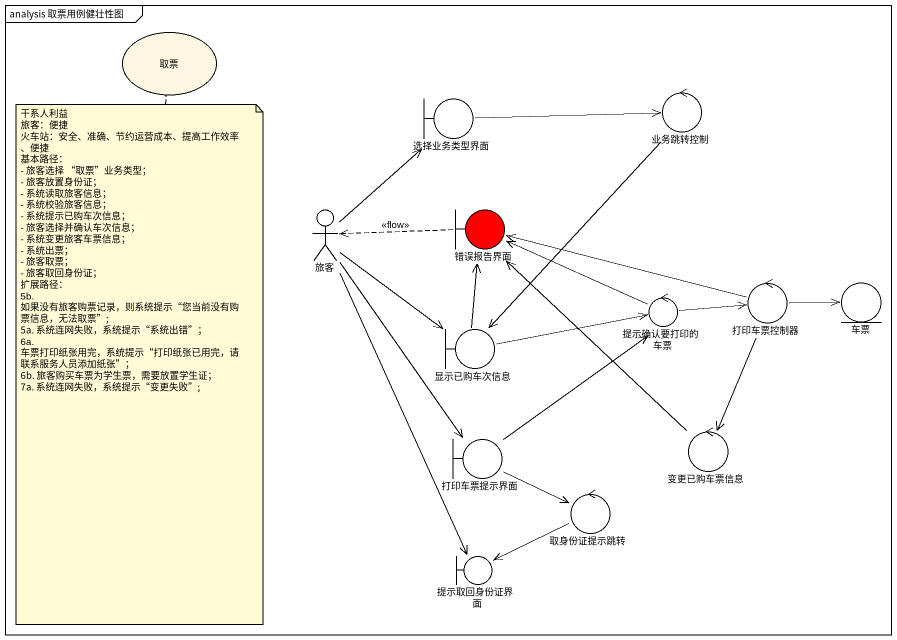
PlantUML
@startuml
mainframe analysis 取票用例健壮性图
usecase 取票
control 业务跳转控制
boundary 选择业务类型界面
actor 旅客
boundary 错误报告界面 #FF0000
control 打印车票控制器
entity 车票
boundary 显示已购车次信息
control 提示确认要打印的车票
boundary 打印车票提示界面
control 变更已购车票信息
control 取身份证提示跳转
boundary 提示取回身份证界面
业务跳转控制 --> 显示已购车次信息
选择业务类型界面 -right-> 业务跳转控制
旅客 -up-> 选择业务类型界面
旅客 --> 显示已购车次信息
旅客 --> 打印车票提示界面
旅客 --> 提示取回身份证界面
错误报告界面 .left.> 旅客 : <<flow>>
打印车票控制器 -left-> 错误报告界面
打印车票控制器 -right-> 车票
打印车票控制器 --> 变更已购车票信息
显示已购车次信息 -up-> 错误报告界面
显示已购车次信息 -right-> 提示确认要打印的车票
提示确认要打印的车票 -left-> 错误报告界面
提示确认要打印的车票 -right-> 打印车票控制器
打印车票提示界面 -up-> 提示确认要打印的车票
打印车票提示界面 -right-> 取身份证提示跳转
变更已购车票信息 -up-> 错误报告界面
取身份证提示跳转 -left-> 提示取回身份证界面
note bottom of 取票
  干系人利益
  旅客：便捷
  火车站：安全、准确、节约运营成本、提高工作效率、便捷
  基本路径：
  - 旅客选择 “取票”业务类型；
  - 旅客放置身份证；
  - 系统读取旅客信息；
  - 系统校验旅客信息；
  - 系统提示已购车次信息；
  - 旅客选择并确认车次信息；
  - 系统变更旅客车票信息；
  - 系统出票；
  - 旅客取票；
  - 旅客取回身份证；
  扩展路径：
  5b. 如果没有旅客购票记录，则系统提示“您当前没有购票信息，无法取票”;
  5a. 系统连网失败，系统提示“系统出错”；
  6a. 车票打印纸张用完，系统提示“打印纸张已用完，请联系服务人员添加纸张”；
  6b. 旅客购买车票为学生票，需要放置学生证；
  7a. 系统连网失败，系统提示“变更失败”;
end note
@enduml
